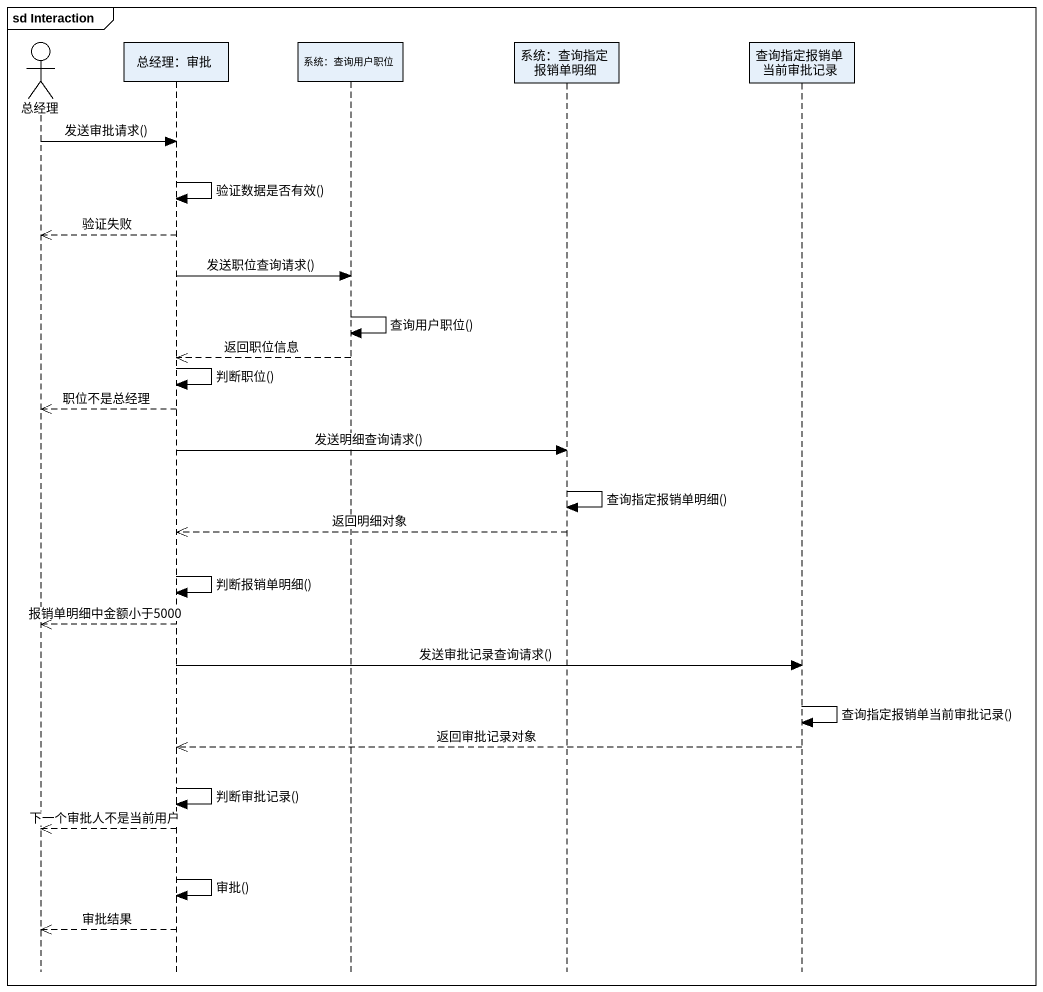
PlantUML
@startuml
mainframe sd Interaction
hide footbox
actor 总经理
participant "总经理：审批" as 总经理_审批
participant "系统：查询用户职位" as 系统_查询用户职位
participant "系统：查询指定报销单明细" as 系统_查询指定报销单明细
participant 查询指定报销单当前审批记录

总经理 -> 总经理_审批 : 发送审批请求()
总经理_审批 -> 总经理_审批 : 验证数据是否有效()
总经理_审批 -->> 总经理 : 验证失败
总经理_审批 -> 系统_查询用户职位 : 发送职位查询请求()
系统_查询用户职位 -> 系统_查询用户职位 : 查询用户职位()
系统_查询用户职位 -->> 总经理_审批 : 返回职位信息
总经理_审批 -> 总经理_审批 : 判断职位()
总经理_审批 -->> 总经理 : 职位不是总经理
总经理_审批 -> 系统_查询指定报销单明细 : 发送明细查询请求()
系统_查询指定报销单明细 -> 系统_查询指定报销单明细 : 查询指定报销单明细()
系统_查询指定报销单明细 -->> 总经理_审批 : 返回明细对象
总经理_审批 -> 总经理_审批 : 判断报销单明细()
总经理_审批 -->> 总经理 : 报销单明细中金额小于5000
总经理_审批 -> 查询指定报销单当前审批记录 : 发送审批记录查询请求()
查询指定报销单当前审批记录 -> 查询指定报销单当前审批记录 : 查询指定报销单当前审批记录()
查询指定报销单当前审批记录 -->> 总经理_审批 : 返回审批记录对象
总经理_审批 -> 总经理_审批 : 判断审批记录()
总经理_审批 -->> 总经理 : 下一个审批人不是当前用户
总经理_审批 -> 总经理_审批 : 审批()
总经理_审批 -->> 总经理 : 审批结果
@enduml
